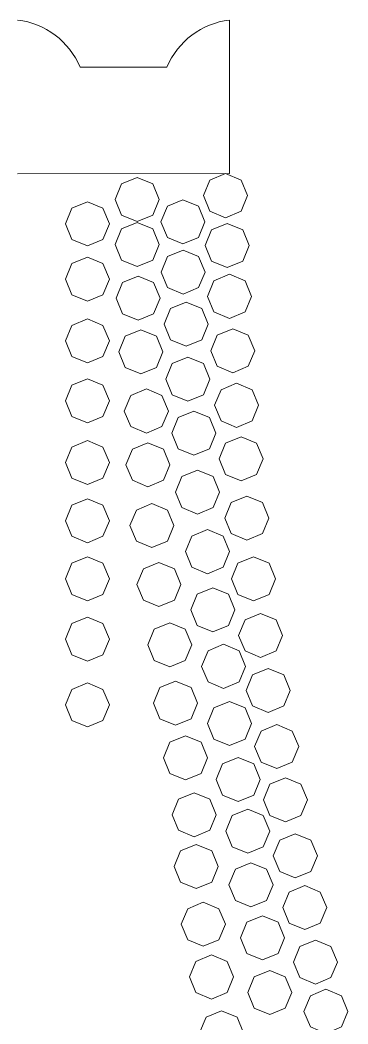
# Model space of a CAD drawing. Header units: inches. Extents: x 258415 to 640093, y 441672 to 945769.
# Drawn here: x 299373.2 to 299403, y 463806.9 to 463898 of the extents above; entities that cross this region are included whole.
import ezdxf

# ---------------------------------------------------------------- set-up
doc = ezdxf.new("R2010")
doc.units = ezdxf.units.IN
doc.header["$MEASUREMENT"] = 0
doc.linetypes.add('HIDDEN', pattern=[0.375, 0.25, -0.125])
doc.layers.add('CQ Light Elevation', color=4, linetype='Continuous')
doc.layers.add('CQ SPOT DETAIL DIMENSION', color=9, linetype='Continuous')
doc.layers.add('Glass', color=4, linetype='Continuous', lineweight=0)

# ---------------------------------------------------------------- blocks, each defined once
blk = doc.blocks.new('crystal ch 21')
at = {"layer": 'Glass', "color": 193, "lineweight": 0}
blk.add_lwpolyline([(38666.86, 39996.78, -0.268728), (38689.56, 39979.74), (38721.14, 39979.74, -0.268741), (38743.85, 39996.78), (38743.85, 39941.04), (38666.86, 39941.01)], format="xyb", dxfattribs=at)
for points in [[(38710.32, 39939.63), (38704.66, 39937.28), (38702.32, 39931.63), (38704.66, 39925.97), (38710.32, 39923.63), (38715.98, 39925.97), (38718.32, 39931.63), (38715.98, 39937.28)], [(38742.39, 39941.04), (38736.74, 39938.7), (38734.39, 39933.04), (38736.74, 39927.39), (38742.39, 39925.04), (38748.05, 39927.39), (38750.39, 39933.04), (38748.05, 39938.7)], [(38726.96, 39931.53), (38721.31, 39929.19), (38718.96, 39923.53), (38721.31, 39917.87), (38726.96, 39915.53), (38732.62, 39917.87), (38734.96, 39923.53), (38732.62, 39929.19)], [(38692.25, 39930.82), (38686.59, 39928.47), (38684.25, 39922.82), (38686.59, 39917.16), (38692.25, 39914.82), (38697.9, 39917.16), (38700.25, 39922.82), (38697.9, 39928.47)], [(38710.32, 39923.3), (38704.66, 39920.95), (38702.32, 39915.3), (38704.66, 39909.64), (38710.32, 39907.3), (38715.98, 39909.64), (38718.32, 39915.3), (38715.98, 39920.95)], [(38743.02, 39922.94), (38737.36, 39920.6), (38735.02, 39914.94), (38737.36, 39909.28), (38743.02, 39906.94), (38748.68, 39909.28), (38751.02, 39914.94), (38748.68, 39920.6)], [(38726.98, 39913.31), (38721.32, 39910.96), (38718.98, 39905.31), (38721.32, 39899.65), (38726.98, 39897.31), (38732.63, 39899.65), (38734.98, 39905.31), (38732.63, 39910.96)], [(38692.25, 39910.69), (38686.59, 39908.35), (38684.25, 39902.69), (38686.59, 39897.03), (38692.25, 39894.69), (38697.9, 39897.03), (38700.25, 39902.69), (38697.9, 39908.35)], [(38710.65, 39903.83), (38704.99, 39901.49), (38702.65, 39895.83), (38704.99, 39890.18), (38710.65, 39887.83), (38716.31, 39890.18), (38718.65, 39895.83), (38716.31, 39901.49)], [(38743.88, 39904.48), (38738.22, 39902.14), (38735.88, 39896.48), (38738.22, 39890.82), (38743.88, 39888.48), (38749.54, 39890.82), (38751.88, 39896.48), (38749.54, 39902.14)], [(38728.13, 39894.38), (38722.48, 39892.04), (38720.13, 39886.38), (38722.48, 39880.73), (38728.13, 39878.38), (38733.79, 39880.73), (38736.13, 39886.38), (38733.79, 39892.04)], [(38692.25, 39888.29), (38686.59, 39885.94), (38684.25, 39880.29), (38686.59, 39874.63), (38692.25, 39872.29), (38697.9, 39874.63), (38700.25, 39880.29), (38697.9, 39885.94)], [(38711.64, 39884.37), (38705.98, 39882.03), (38703.64, 39876.37), (38705.98, 39870.71), (38711.64, 39868.37), (38717.3, 39870.71), (38719.64, 39876.37), (38717.3, 39882.03)], [(38745.03, 39884.74), (38739.38, 39882.4), (38737.03, 39876.74), (38739.38, 39871.09), (38745.03, 39868.74), (38750.69, 39871.09), (38753.03, 39876.74), (38750.69, 39882.4)], [(38728.71, 39874.4), (38723.05, 39872.06), (38720.71, 39866.4), (38723.05, 39860.75), (38728.71, 39858.4), (38734.37, 39860.75), (38736.71, 39866.4), (38734.37, 39872.06)], [(38692.25, 39866.53), (38686.59, 39864.19), (38684.25, 39858.53), (38686.59, 39852.88), (38692.25, 39850.53), (38697.9, 39852.88), (38700.25, 39858.53), (38697.9, 39864.19)], [(38713.65, 39862.85), (38707.99, 39860.51), (38705.65, 39854.85), (38707.99, 39849.2), (38713.65, 39846.85), (38719.31, 39849.2), (38721.65, 39854.85), (38719.31, 39860.51)], [(38746.45, 39864.93), (38740.79, 39862.58), (38738.45, 39856.93), (38740.79, 39851.27), (38746.45, 39848.93), (38752.1, 39851.27), (38754.45, 39856.93), (38752.1, 39862.58)], [(38730.89, 39854.83), (38725.23, 39852.49), (38722.89, 39846.83), (38725.23, 39841.18), (38730.89, 39838.83), (38736.54, 39841.18), (38738.89, 39846.83), (38736.54, 39852.49)], [(38692.25, 39844.13), (38686.59, 39841.79), (38684.25, 39836.13), (38686.59, 39830.47), (38692.25, 39828.13), (38697.9, 39830.47), (38700.25, 39836.13), (38697.9, 39841.79)], [(38748.07, 39845.5), (38742.41, 39843.16), (38740.07, 39837.5), (38742.41, 39831.85), (38748.07, 39829.5), (38753.73, 39831.85), (38756.07, 39837.5), (38753.73, 39843.16)], [(38714.23, 39843.36), (38708.58, 39841.02), (38706.23, 39835.36), (38708.58, 39829.7), (38714.23, 39827.36), (38719.89, 39829.7), (38722.23, 39835.36), (38719.89, 39841.02)], [(38732.21, 39833.43), (38726.56, 39831.09), (38724.21, 39825.43), (38726.56, 39819.77), (38732.21, 39817.43), (38737.87, 39819.77), (38740.21, 39825.43), (38737.87, 39831.09)], [(38692.25, 39823.03), (38686.59, 39820.68), (38684.25, 39815.03), (38686.59, 39809.37), (38692.25, 39807.03), (38697.9, 39809.37), (38700.25, 39815.03), (38697.9, 39820.68)], [(38750.16, 39823.99), (38744.5, 39821.64), (38742.16, 39815.99), (38744.5, 39810.33), (38750.16, 39807.99), (38755.81, 39810.33), (38758.16, 39815.99), (38755.81, 39821.64)], [(38715.69, 39821.25), (38710.03, 39818.91), (38707.69, 39813.25), (38710.03, 39807.59), (38715.69, 39805.25), (38721.35, 39807.59), (38723.69, 39813.25), (38721.35, 39818.91)], [(38735.86, 39811.8), (38730.2, 39809.45), (38727.86, 39803.8), (38730.2, 39798.14), (38735.86, 39795.8), (38741.52, 39798.14), (38743.86, 39803.8), (38741.52, 39809.45)], [(38692.25, 39801.92), (38686.59, 39799.58), (38684.25, 39793.92), (38686.59, 39788.27), (38692.25, 39785.92), (38697.9, 39788.27), (38700.25, 39793.92), (38697.9, 39799.58)], [(38752.6, 39801.93), (38746.95, 39799.59), (38744.6, 39793.93), (38746.95, 39788.27), (38752.6, 39785.93), (38758.26, 39788.27), (38760.6, 39793.93), (38758.26, 39799.59)], [(38718.22, 39799.86), (38712.57, 39797.52), (38710.22, 39791.86), (38712.57, 39786.2), (38718.22, 39783.86), (38723.88, 39786.2), (38726.22, 39791.86), (38723.88, 39797.52)], [(38737.81, 39790.65), (38732.15, 39788.31), (38729.81, 39782.65), (38732.15, 39776.99), (38737.81, 39774.65), (38743.46, 39776.99), (38745.81, 39782.65), (38743.46, 39788.31)], [(38692.25, 39780.02), (38686.59, 39777.67), (38684.25, 39772.02), (38686.59, 39766.36), (38692.25, 39764.02), (38697.9, 39766.36), (38700.25, 39772.02), (38697.9, 39777.67)], [(38755.16, 39781.39), (38749.51, 39779.05), (38747.16, 39773.39), (38749.51, 39767.74), (38755.16, 39765.39), (38760.82, 39767.74), (38763.16, 39773.39), (38760.82, 39779.05)], [(38722.14, 39777.94), (38716.48, 39775.6), (38714.14, 39769.94), (38716.48, 39764.28), (38722.14, 39761.94), (38727.8, 39764.28), (38730.14, 39769.94), (38727.8, 39775.6)], [(38741.73, 39770.16), (38736.07, 39767.82), (38733.73, 39762.16), (38736.07, 39756.5), (38741.73, 39754.16), (38747.38, 39756.5), (38749.73, 39762.16), (38747.38, 39767.82)], [(38757.92, 39761.43), (38752.26, 39759.09), (38749.92, 39753.43), (38752.26, 39747.77), (38757.92, 39745.43), (38763.57, 39747.77), (38765.92, 39753.43), (38763.57, 39759.09)], [(38724.23, 39756.8), (38718.57, 39754.46), (38716.23, 39748.8), (38718.57, 39743.15), (38724.23, 39740.8), (38729.89, 39743.15), (38732.23, 39748.8), (38729.89, 39754.46)], [(38692.25, 39756.14), (38686.59, 39753.79), (38684.25, 39748.14), (38686.59, 39742.48), (38692.25, 39740.14), (38697.9, 39742.48), (38700.25, 39748.14), (38697.9, 39753.79)], [(38743.86, 39749.39), (38738.2, 39747.05), (38735.86, 39741.39), (38738.2, 39735.73), (38743.86, 39733.39), (38749.52, 39735.73), (38751.86, 39741.39), (38749.52, 39747.05)], [(38761, 39741.02), (38755.34, 39738.68), (38753, 39733.02), (38755.34, 39727.36), (38761, 39725.02), (38766.66, 39727.36), (38769, 39733.02), (38766.66, 39738.68)], [(38727.89, 39736.97), (38722.23, 39734.63), (38719.89, 39728.97), (38722.23, 39723.31), (38727.89, 39720.97), (38733.55, 39723.31), (38735.89, 39728.97), (38733.55, 39734.63)], [(38747.02, 39729.1), (38741.36, 39726.76), (38739.02, 39721.1), (38741.36, 39715.44), (38747.02, 39713.1), (38752.68, 39715.44), (38755.02, 39721.1), (38752.68, 39726.76)], [(38764.17, 39721.69), (38758.52, 39719.35), (38756.17, 39713.69), (38758.52, 39708.04), (38764.17, 39705.69), (38769.83, 39708.04), (38772.17, 39713.69), (38769.83, 39719.35)], [(38731.04, 39716.28), (38725.38, 39713.94), (38723.04, 39708.28), (38725.38, 39702.63), (38731.04, 39700.28), (38736.69, 39702.63), (38739.04, 39708.28), (38736.69, 39713.94)], [(38750.48, 39710.31), (38744.82, 39707.97), (38742.48, 39702.31), (38744.82, 39696.65), (38750.48, 39694.31), (38756.14, 39696.65), (38758.48, 39702.31), (38756.14, 39707.97)], [(38767.78, 39701.38), (38762.12, 39699.03), (38759.78, 39693.38), (38762.12, 39687.72), (38767.78, 39685.38), (38773.43, 39687.72), (38775.78, 39693.38), (38773.43, 39699.03)], [(38731.77, 39697.51), (38726.12, 39695.17), (38723.77, 39689.51), (38726.12, 39683.85), (38731.77, 39681.51), (38737.43, 39683.85), (38739.77, 39689.51), (38737.43, 39695.17)], [(38751.67, 39690.87), (38746.01, 39688.53), (38743.67, 39682.87), (38746.01, 39677.21), (38751.67, 39674.87), (38757.32, 39677.21), (38759.67, 39682.87), (38757.32, 39688.53)], [(38771.19, 39682.57), (38765.54, 39680.23), (38763.19, 39674.57), (38765.54, 39668.91), (38771.19, 39666.57), (38776.85, 39668.91), (38779.19, 39674.57), (38776.85, 39680.23)], [(38734.35, 39676.53), (38728.7, 39674.18), (38726.35, 39668.53), (38728.7, 39662.87), (38734.35, 39660.53), (38740.01, 39662.87), (38742.35, 39668.53), (38740.01, 39674.18)], [(38755.83, 39671.59), (38750.17, 39669.24), (38747.83, 39663.59), (38750.17, 39657.93), (38755.83, 39655.59), (38761.49, 39657.93), (38763.83, 39663.59), (38761.49, 39669.24)], [(38775.07, 39662.81), (38769.41, 39660.47), (38767.07, 39654.81), (38769.41, 39649.15), (38775.07, 39646.81), (38780.73, 39649.15), (38783.07, 39654.81), (38780.73, 39660.47)], [(38737.3, 39657.38), (38731.64, 39655.04), (38729.3, 39649.38), (38731.64, 39643.73), (38737.3, 39641.38), (38742.96, 39643.73), (38745.3, 39649.38), (38742.96, 39655.04)], [(38758.48, 39651.73), (38752.82, 39649.39), (38750.48, 39643.73), (38752.82, 39638.08), (38758.48, 39635.73), (38764.14, 39638.08), (38766.48, 39643.73), (38764.14, 39649.39)], [(38778.9, 39644.91), (38773.24, 39642.56), (38770.9, 39636.91), (38773.24, 39631.25), (38778.9, 39628.91), (38784.55, 39631.25), (38786.9, 39636.91), (38784.55, 39642.56)], [(38740.99, 39637.14), (38735.33, 39634.79), (38732.99, 39629.14), (38735.33, 39623.48), (38740.99, 39621.14), (38746.64, 39623.48), (38748.99, 39629.14), (38746.64, 39634.79)]]:
    blk.add_lwpolyline(points, close=True, dxfattribs=at)
blk = doc.blocks.new('SMDS')
at = {"layer": 'CQ Light Elevation', "linetype": 'HIDDEN', "xscale": 0.25, "yscale": 0.25, "zscale": 0.25}
blk.add_blockref('crystal ch 21', (375173.473, 467216.172), dxfattribs=at)

msp = doc.modelspace()

# ---------------------------------------------------------------- block references
at = {"layer": 'CQ SPOT DETAIL DIMENSION'}
msp.add_blockref('SMDS', (-85467.189, -13317.368), dxfattribs=at)

doc.saveas('drawing.dxf')
